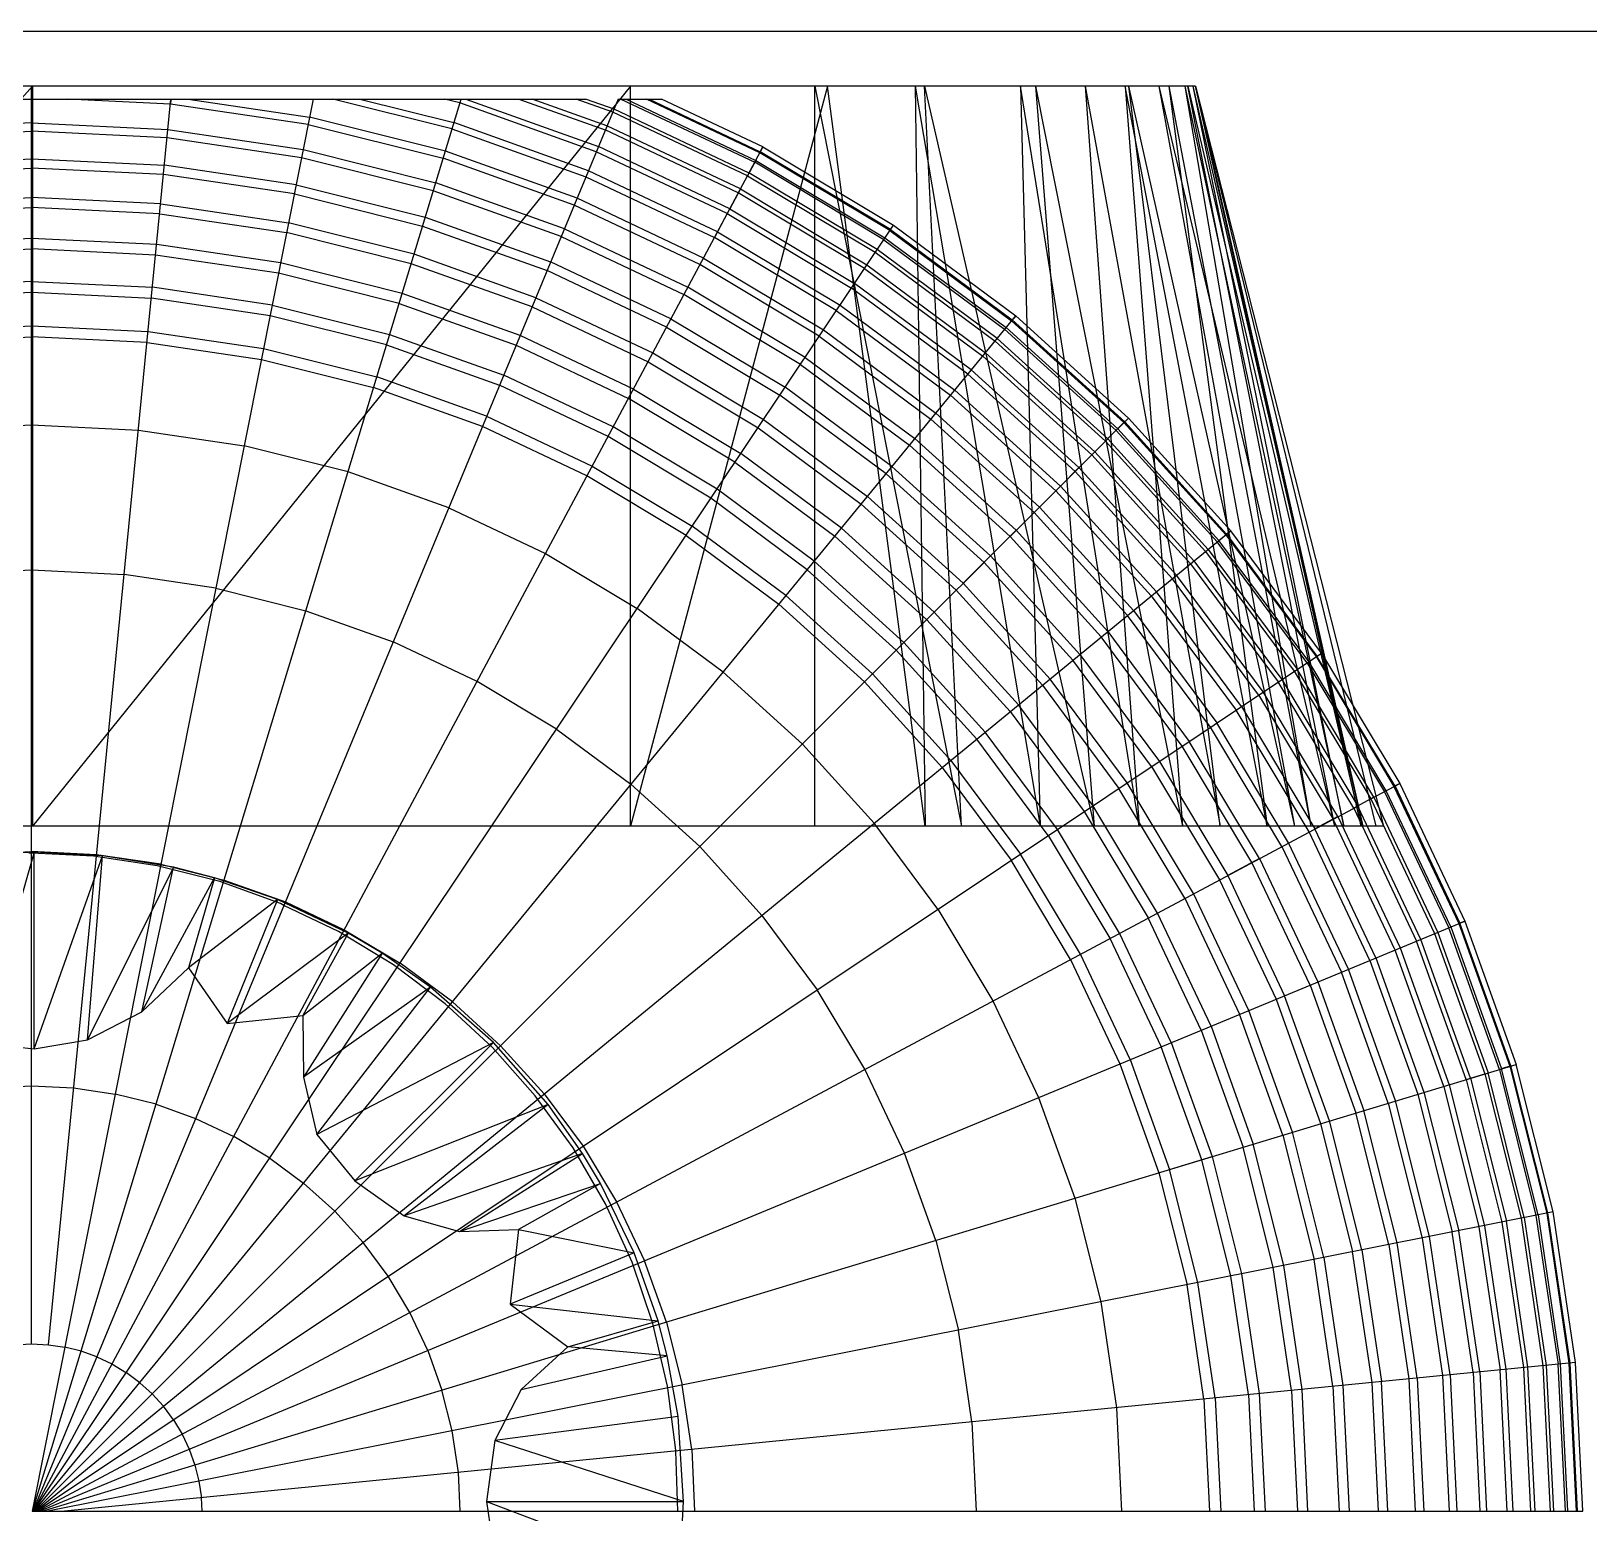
# Model space of a CAD drawing. Header units: inches. Extents: x 0 to 54693, y 0 to 31146.
# Drawn here: x 50960.3 to 51080.2, y 9729.2 to 9843.4 of the extents above; entities that cross this region are included whole.
import ezdxf

# ---------------------------------------------------------------- set-up
doc = ezdxf.new("R2010")
doc.units = ezdxf.units.IN
doc.header["$MEASUREMENT"] = 0
doc.layers.add('Added', color=3, linetype='Continuous')

msp = doc.modelspace()

# ---------------------------------------------------------------- linework, layer by layer
at = {"layer": 'Added', "linetype": 'Continuous', "lineweight": -2, "ltscale": 0.18}
for p, q in [((50653.23, 9843.35), (51253.23, 9843.35)), ((51049.93, 9839.12), (50871.3, 9839.12)), ((50909.7, 9782.12), (50960.39, 9839.12)), ((50917.62, 9838.12), (51003.03, 9838.12)), ((50960.33, 9742.26), (50960.33, 9839.12)), ((50982.01, 9838.12), (50960.38, 9729.37)), ((50960.39, 9839.12), (50960.39, 9782.12)), ((51006.43, 9839.12), (50960.39, 9782.12)), ((50960.4, 9729.37), (50993.39, 9838.12)), ((51005.48, 9838.12), (50960.43, 9729.37)), ((50961.62, 9742.19), (50971.06, 9838.12)), ((50971.02, 9837.73), (50963.1, 9838.12)), ((50971.06, 9838.12), (50971.02, 9837.73)), ((50972.38, 9838.12), (50981.73, 9836.73)), ((50992.69, 9835.82), (50983.51, 9838.12)), ((50985.6, 9838.12), (50992.84, 9836.31)), ((50993.3, 9837.82), (50992.12, 9838.12)), ((50993.75, 9838.12), (51003.96, 9834.46)), ((50997.83, 9838.12), (51004.49, 9835.74)), ((51004.62, 9836.05), (50998.85, 9838.12)), ((51005.06, 9837.12), (51002.26, 9838.12)), ((51003.03, 9838.12), (51005.16, 9837.36)), ((51005.48, 9838.12), (51008.83, 9838.12)), ((51005.69, 9838.12), (51015.99, 9833.25)), ((51006.09, 9838.12), (51016.07, 9833.4)), ((51021.6, 9839.12), (51006.43, 9782.12)), ((51006.43, 9782.12), (51006.43, 9839.12)), ((51016.38, 9833.99), (51007.66, 9838.12)), ((51007.86, 9838.12), (51016.42, 9834.07)), ((51016.62, 9834.44), (51008.83, 9838.12)), ((51020.61, 9782.12), (51020.61, 9839.12)), ((51020.61, 9839.12), (51031.91, 9782.12)), ((51029.12, 9782.12), (51021.6, 9839.12)), ((51028.35, 9839.12), (51029.12, 9782.12)), ((51028.35, 9839.12), (51037.96, 9782.12)), ((51031.91, 9782.12), (51029.07, 9839.12)), ((51029.07, 9839.12), (51042.11, 9782.12)), ((51045.58, 9782.12), (51036.46, 9839.12)), ((51036.46, 9839.12), (51037.96, 9782.12)), ((51037.61, 9839.12), (51042.11, 9782.12)), ((51037.61, 9839.12), (51048.92, 9782.12)), ((51041.42, 9839.12), (51045.58, 9782.12)), ((51041.42, 9839.12), (51051.81, 9782.12)), ((51055.44, 9782.12), (51044.51, 9839.12)), ((51044.51, 9839.12), (51048.92, 9782.12)), ((51057.58, 9782.12), (51044.8, 9839.12)), ((51051.81, 9782.12), (51044.8, 9839.12)), ((51060.64, 9782.12), (51047.13, 9839.12)), ((51057.58, 9782.12), (51047.13, 9839.12)), ((51047.86, 9839.12), (51055.44, 9782.12)), ((51047.86, 9839.12), (51058.79, 9782.12)), ((51049.1, 9839.12), (51061.33, 9782.12)), ((51049.1, 9839.12), (51058.79, 9782.12)), ((51049.34, 9839.12), (51062.68, 9782.12)), ((51060.64, 9782.12), (51049.34, 9839.12)), ((51061.33, 9782.12), (51049.75, 9839.12)), ((51062.8, 9782.12), (51049.75, 9839.12)), ((51049.93, 9839.12), (51064.39, 9782.12)), ((51062.68, 9782.12), (51049.93, 9839.12)), ((51049.93, 9839.12), (51062.8, 9782.12)), ((51049.93, 9839.12), (51063.8, 9782.12)), ((50981.62, 9836.16), (50971.02, 9837.73)), ((51003.8, 9834.07), (50993.3, 9837.82)), ((51015.43, 9832.21), (51005.06, 9837.12)), ((51005.16, 9837.36), (51015.55, 9832.44)), ((50960.33, 9836.3), (50949.82, 9835.78)), ((50949.89, 9835.13), (50960.33, 9835.64)), ((50960.33, 9836.3), (50970.83, 9835.78)), ((50970.77, 9835.13), (50960.33, 9835.64)), ((50970.83, 9835.78), (50981.24, 9834.24)), ((50981.62, 9836.16), (50992.01, 9833.56)), ((50992.18, 9834.12), (50981.73, 9836.73)), ((50992.69, 9835.82), (51003, 9832.13)), ((51003.19, 9832.6), (50992.84, 9836.31)), ((51014.73, 9830.89), (51004.49, 9835.74)), ((51014.89, 9831.2), (51004.62, 9836.05)), ((51016.62, 9834.44), (50960.46, 9729.37)), ((50981.11, 9833.6), (50970.77, 9835.13)), ((51014.08, 9829.68), (51003.96, 9834.46)), ((51016.42, 9834.07), (51016.62, 9834.44)), ((51016.62, 9834.44), (51026.67, 9828.41)), ((50950.09, 9833.02), (50960.33, 9833.52)), ((50960.33, 9833.52), (50970.56, 9833.02)), ((50991.25, 9831.06), (50981.11, 9833.6)), ((50981.24, 9834.24), (50991.44, 9831.68)), ((51002.09, 9829.95), (50992.01, 9833.56)), ((51002.32, 9830.49), (50992.18, 9834.12)), ((51013.88, 9829.3), (51003.8, 9834.07)), ((51016.07, 9833.4), (51015.43, 9832.21)), ((51025.93, 9827.29), (51015.99, 9833.25)), ((51016.07, 9833.4), (51026.02, 9827.44)), ((51026.39, 9827.99), (51016.38, 9833.99)), ((51026.44, 9828.07), (51016.42, 9834.07)), ((50950.16, 9832.31), (50960.33, 9832.81)), ((50970.49, 9832.31), (50960.33, 9832.81)), ((50980.56, 9830.82), (50970.49, 9832.31)), ((50980.7, 9831.52), (50970.56, 9833.02)), ((51003, 9832.13), (51012.89, 9827.45)), ((51013.13, 9827.9), (51003.19, 9832.6)), ((51015.43, 9832.21), (51025.27, 9826.32)), ((51025.42, 9826.53), (51015.55, 9832.44)), ((50980.56, 9830.82), (50990.43, 9828.34)), ((50980.7, 9831.52), (50990.63, 9829.03)), ((51001.09, 9827.53), (50991.25, 9831.06)), ((51001.34, 9828.14), (50991.44, 9831.68)), ((51014.89, 9831.2), (51014.08, 9829.68)), ((51024.44, 9825.07), (51014.73, 9830.89)), ((51014.89, 9831.2), (51024.63, 9825.36)), ((50950.39, 9830.06), (50960.33, 9830.54)), ((50950.46, 9829.29), (50960.33, 9829.78)), ((50970.27, 9830.06), (50960.33, 9830.54)), ((50970.19, 9829.29), (50960.33, 9829.78)), ((50970.27, 9830.06), (50980.11, 9828.6)), ((51011.77, 9825.37), (51002.09, 9829.95)), ((51012.05, 9825.88), (51002.32, 9830.49)), ((51014.08, 9829.68), (51023.68, 9823.93)), ((50960.49, 9729.37), (51026.67, 9828.41)), ((50970.19, 9829.29), (50979.96, 9827.84)), ((50989.77, 9826.18), (50980.11, 9828.6)), ((50990.63, 9829.03), (51000.28, 9825.58)), ((51013.88, 9829.3), (51012.89, 9827.45)), ((51013.88, 9829.3), (51023.44, 9823.57)), ((51026.67, 9828.41), (51036.09, 9821.43)), ((50960.33, 9827.39), (50950.7, 9826.91)), ((50969.96, 9826.91), (50960.33, 9827.39)), ((50989.55, 9825.44), (50979.96, 9827.84)), ((50990.43, 9828.34), (51000.01, 9824.91)), ((51001.09, 9827.53), (51010.54, 9823.06)), ((51001.34, 9828.14), (51010.85, 9823.64)), ((51022.27, 9821.83), (51012.89, 9827.45)), ((51013.13, 9827.9), (51022.56, 9822.25)), ((51025.93, 9827.29), (51035.23, 9820.39)), ((51026.02, 9827.44), (51035.34, 9820.52)), ((51026.39, 9827.99), (51035.77, 9821.04)), ((51026.44, 9828.07), (51035.82, 9821.11)), ((50950.78, 9826.11), (50960.33, 9826.58)), ((50969.88, 9826.11), (50960.33, 9826.58)), ((50979.34, 9824.71), (50969.88, 9826.11)), ((50979.5, 9825.5), (50969.96, 9826.91)), ((50999.14, 9822.82), (50989.77, 9826.18)), ((51025.27, 9826.32), (51034.49, 9819.48)), ((51034.65, 9819.68), (51025.42, 9826.53)), ((50988.85, 9823.16), (50979.5, 9825.5)), ((50998.85, 9822.11), (50989.55, 9825.44)), ((51009.21, 9820.56), (51000.01, 9824.91)), ((51009.54, 9821.2), (51000.28, 9825.58)), ((51020.96, 9819.86), (51011.77, 9825.37)), ((51012.05, 9825.88), (51021.29, 9820.35)), ((51024.44, 9825.07), (51033.54, 9818.33)), ((51024.63, 9825.36), (51033.76, 9818.59)), ((50960.33, 9824.08), (50951.02, 9823.63)), ((50960.33, 9824.08), (50969.64, 9823.63)), ((50978.85, 9822.26), (50969.64, 9823.63)), ((50988.62, 9822.38), (50979.34, 9824.71)), ((51019.87, 9818.23), (51010.85, 9823.64)), ((51032.66, 9817.26), (51023.68, 9823.93)), ((50951.1, 9822.79), (50960.33, 9823.24)), ((50960.33, 9823.24), (50969.55, 9822.79)), ((50978.69, 9821.43), (50969.55, 9822.79)), ((50997.93, 9819.91), (50988.85, 9823.16)), ((50999.14, 9822.82), (51008.14, 9818.57)), ((51019.51, 9817.69), (51010.54, 9823.06)), ((51032.39, 9816.93), (51023.44, 9823.57)), ((50960.53, 9729.37), (51036.09, 9821.43)), ((50987.65, 9819.19), (50978.69, 9821.43)), ((50978.85, 9822.26), (50987.89, 9819.99)), ((50988.62, 9822.38), (50997.62, 9819.16)), ((50998.85, 9822.11), (51007.78, 9817.89)), ((51022.27, 9821.83), (51031.06, 9815.31)), ((51022.56, 9822.25), (51031.39, 9815.7)), ((51036.09, 9821.43), (51035.77, 9821.04)), ((51044.77, 9813.56), (51036.09, 9821.43)), ((50951.36, 9820.22), (50960.33, 9820.66)), ((50960.33, 9820.66), (50969.3, 9820.22)), ((50969.3, 9820.22), (50978.19, 9818.9)), ((51009.21, 9820.56), (51017.93, 9815.33)), ((51009.54, 9821.2), (51018.33, 9815.93)), ((51021.29, 9820.35), (51029.93, 9813.93)), ((51043.82, 9812.61), (51035.23, 9820.39)), ((51035.34, 9820.52), (51043.94, 9812.73)), ((51035.77, 9821.04), (51044.41, 9813.21)), ((51035.82, 9821.11), (51044.47, 9813.27)), ((50951.44, 9819.37), (50960.33, 9819.8)), ((50969.22, 9819.37), (50960.33, 9819.8)), ((50969.22, 9819.37), (50978.02, 9818.06)), ((50978.19, 9818.9), (50986.9, 9816.72)), ((50987.65, 9819.19), (50996.35, 9816.08)), ((50987.89, 9819.99), (50996.67, 9816.85)), ((50997.62, 9819.16), (51006.27, 9815.07)), ((51006.65, 9815.78), (50997.93, 9819.91)), ((51020.96, 9819.86), (51029.56, 9813.48)), ((51034.49, 9819.48), (51042.99, 9811.78)), ((51043.17, 9811.96), (51034.65, 9819.68)), ((50978.02, 9818.06), (50986.65, 9815.9)), ((51007.78, 9817.89), (51016.25, 9812.81)), ((51008.14, 9818.57), (51016.68, 9813.45)), ((51019.51, 9817.69), (51027.91, 9811.46)), ((51019.87, 9818.23), (51028.32, 9811.97)), ((51041.93, 9810.72), (51033.54, 9818.33)), ((51033.76, 9818.59), (51042.17, 9810.96)), ((50995.36, 9813.69), (50986.9, 9816.72)), ((51005.09, 9812.87), (50996.67, 9816.85)), ((51032.39, 9816.93), (51040.65, 9809.44)), ((51040.95, 9809.75), (51032.66, 9817.26)), ((50995.03, 9812.9), (50986.65, 9815.9)), ((51004.7, 9812.13), (50996.35, 9816.08)), ((51006.65, 9815.78), (51014.92, 9810.83)), ((51026.11, 9809.27), (51017.93, 9815.33)), ((51026.56, 9809.82), (51018.33, 9815.93)), ((51031.06, 9815.31), (51039.17, 9807.96)), ((51039.53, 9808.32), (51031.39, 9815.7)), ((51014.47, 9810.15), (51006.27, 9815.07)), ((50952.1, 9812.63), (50960.33, 9813.03)), ((50960.33, 9813.03), (50968.55, 9812.63)), ((51003.08, 9809.1), (50995.03, 9812.9)), ((50995.36, 9813.69), (51003.48, 9809.85)), ((51013.09, 9808.08), (51005.09, 9812.87)), ((51016.68, 9813.45), (51024.67, 9807.52)), ((51037.5, 9806.29), (51029.56, 9813.48)), ((51037.91, 9806.7), (51029.93, 9813.93)), ((51041.93, 9810.72), (51044.41, 9813.21)), ((51044.77, 9813.56), (51043.94, 9812.73)), ((51052.25, 9804.56), (51044.41, 9813.21)), ((51044.47, 9813.27), (51044.77, 9813.56)), ((51044.47, 9813.27), (51052.32, 9804.61)), ((51044.77, 9813.56), (51052.64, 9804.88)), ((50968.55, 9812.63), (50976.7, 9811.42)), ((51012.62, 9807.38), (51004.7, 9812.13)), ((51016.25, 9812.81), (51024.18, 9806.93)), ((51036.11, 9804.91), (51028.32, 9811.97)), ((51042.99, 9811.78), (51050.69, 9803.28)), ((51043.17, 9811.96), (51050.89, 9803.44)), ((51051.6, 9804.02), (51043.82, 9812.61)), ((51051.73, 9804.13), (51043.94, 9812.73)), ((50984.69, 9809.42), (50976.7, 9811.42)), ((51022.67, 9805.08), (51014.92, 9810.83)), ((51027.91, 9811.46), (51035.65, 9804.44)), ((51042.17, 9810.96), (51037.91, 9806.7)), ((51049.53, 9802.33), (51041.93, 9810.72)), ((51042.17, 9810.96), (51049.8, 9802.55)), ((50992.44, 9806.64), (50984.69, 9809.42)), ((51003.48, 9809.85), (51011.18, 9805.23)), ((51014.47, 9810.15), (51022.15, 9804.46)), ((51026.11, 9809.27), (51033.65, 9802.44)), ((51034.15, 9802.94), (51026.56, 9809.82)), ((51039.53, 9808.32), (51040.95, 9809.75)), ((51040.65, 9809.44), (51048.14, 9801.18)), ((51040.95, 9809.75), (51048.47, 9801.46)), ((51010.71, 9804.52), (51003.08, 9809.1)), ((51020.57, 9802.53), (51013.09, 9808.08)), ((51039.53, 9808.32), (51046.91, 9800.18)), ((51020.04, 9801.88), (51012.62, 9807.38)), ((51024.18, 9806.93), (51031.5, 9800.29)), ((51024.67, 9807.52), (51032.05, 9800.84)), ((51039.17, 9807.96), (51032.05, 9800.84)), ((51039.17, 9807.96), (51046.52, 9799.86)), ((50992.44, 9806.64), (50999.88, 9803.12)), ((51044.69, 9798.35), (51037.5, 9806.29)), ((51037.91, 9806.7), (51045.14, 9798.73)), ((50960.63, 9729.37), (51052.25, 9804.56)), ((51010.71, 9804.52), (51017.86, 9799.22)), ((51018.4, 9799.88), (51011.18, 9805.23)), ((51022.15, 9804.46), (51029.24, 9798.03)), ((51029.81, 9798.61), (51022.67, 9805.08)), ((51036.11, 9804.91), (51034.15, 9802.94)), ((51042.67, 9796.7), (51035.65, 9804.44)), ((51036.11, 9804.91), (51043.18, 9797.11)), ((51051.73, 9804.13), (51052.32, 9804.61)), ((51052.25, 9804.56), (51052.64, 9804.88)), ((51052.25, 9804.56), (51059.2, 9795.19)), ((51052.64, 9804.88), (51052.32, 9804.61)), ((51052.32, 9804.61), (51059.27, 9795.23)), ((51059.62, 9795.46), (51052.64, 9804.88)), ((51050.69, 9803.28), (51057.52, 9794.06)), ((51050.89, 9803.44), (51057.74, 9794.21)), ((51058.5, 9794.72), (51051.6, 9804.02)), ((51058.64, 9794.81), (51051.73, 9804.13)), ((50999.88, 9803.12), (51006.95, 9798.89)), ((51020.57, 9802.53), (51027.48, 9796.27)), ((51029.81, 9798.61), (51033.65, 9802.44)), ((51033.65, 9802.44), (51040.48, 9794.9)), ((51041.03, 9795.35), (51034.15, 9802.94)), ((51049.53, 9802.33), (51056.28, 9793.23)), ((51049.8, 9802.55), (51056.57, 9793.42)), ((50953.2, 9801.51), (50960.33, 9801.86)), ((50960.33, 9801.86), (50967.46, 9801.51)), ((50974.52, 9800.46), (50967.46, 9801.51)), ((51026.88, 9795.67), (51020.04, 9801.88)), ((51038.73, 9793.46), (51032.05, 9800.84)), ((51054.78, 9792.23), (51048.14, 9801.18)), ((51055.14, 9792.47), (51048.47, 9801.46)), ((51031.5, 9800.29), (50960.58, 9729.37)), ((50974.52, 9800.46), (50981.44, 9798.72)), ((51018.4, 9799.88), (51025.06, 9793.85)), ((51031.5, 9800.29), (51038.14, 9792.98)), ((51046.52, 9799.86), (51053.04, 9791.07)), ((51053.46, 9791.35), (51046.91, 9800.18)), ((50981.44, 9798.72), (50988.16, 9796.32)), ((51013.56, 9793.98), (51006.95, 9798.89)), ((51024.45, 9793.24), (51017.86, 9799.22)), ((51029.81, 9798.61), (51036.29, 9791.46)), ((51045.14, 9798.73), (51051.56, 9790.08)), ((51035.66, 9790.95), (51029.24, 9798.03)), ((51051.07, 9789.75), (51044.69, 9798.35)), ((50994.62, 9793.27), (50988.16, 9796.32)), ((51033.74, 9789.36), (51027.48, 9796.27)), ((51048.9, 9788.3), (51042.67, 9796.7)), ((51043.18, 9797.11), (51049.44, 9788.66)), ((50960.7, 9729.37), (51059.62, 9795.46)), ((51033.09, 9788.83), (51026.88, 9795.67)), ((51046.54, 9786.73), (51040.48, 9794.9)), ((51041.03, 9795.35), (51047.14, 9787.12)), ((51059.2, 9795.19), (51065.2, 9785.18)), ((51065.28, 9785.22), (51059.27, 9795.23)), ((51059.62, 9795.46), (51065.64, 9785.41)), ((51025.06, 9793.85), (51013.33, 9782.12)), ((51019.66, 9788.45), (51013.56, 9793.98)), ((51031.09, 9787.19), (51025.06, 9793.85)), ((51057.52, 9794.06), (51063.42, 9784.22)), ((51063.65, 9784.35), (51057.74, 9794.21)), ((51058.5, 9794.72), (51064.46, 9784.78)), ((51064.61, 9784.86), (51058.64, 9794.81)), ((51000.74, 9789.6), (50994.62, 9793.27)), ((51024.45, 9793.24), (51030.43, 9786.65)), ((51038.14, 9792.98), (51044.02, 9785.04)), ((51044.66, 9785.47), (51038.73, 9793.46)), ((51060.89, 9782.87), (51055.14, 9792.47)), ((51062.1, 9783.52), (51056.28, 9793.23)), ((51056.57, 9793.42), (51062.41, 9783.68)), ((51042.03, 9783.71), (51036.29, 9791.46)), ((51053.46, 9791.35), (51059.11, 9781.92)), ((51054.78, 9792.23), (51060.51, 9782.67)), ((51035.66, 9790.95), (51041.36, 9783.26)), ((51057.09, 9780.84), (51051.56, 9790.08)), ((51058.66, 9781.68), (51053.04, 9791.07)), ((51000.74, 9789.6), (51006.47, 9785.35)), ((51039.29, 9781.88), (51033.74, 9789.36)), ((51056.58, 9780.57), (51051.07, 9789.75)), ((51019.66, 9788.45), (51025.19, 9782.35)), ((51038.59, 9781.41), (51033.09, 9788.83)), ((51054.27, 9779.33), (51048.9, 9788.3)), ((51054.85, 9779.64), (51049.44, 9788.66)), ((51030.43, 9786.65), (51035.73, 9779.5)), ((51031.09, 9787.19), (51036.44, 9779.98)), ((51046.54, 9786.73), (51051.77, 9778)), ((51047.14, 9787.12), (51052.4, 9778.33)), ((51011.76, 9780.55), (51006.47, 9785.35)), ((51049.78, 9776.93), (51044.66, 9785.47)), ((51063.42, 9784.22), (51065.64, 9785.41)), ((51065.64, 9785.41), (51065.2, 9785.18)), ((51065.64, 9785.41), (51070.66, 9774.82)), ((51049.1, 9776.57), (51044.02, 9785.04)), ((51063.65, 9784.35), (51062.1, 9783.52)), ((51063.42, 9784.22), (51068.33, 9773.85)), ((51063.65, 9784.35), (51068.57, 9773.95)), ((51064.46, 9784.78), (51069.41, 9774.3)), ((51069.57, 9774.37), (51064.61, 9784.86)), ((51065.2, 9785.18), (51070.19, 9774.63)), ((51065.28, 9785.22), (51070.27, 9774.66)), ((50960.8, 9729.37), (51062.41, 9783.68)), ((51041.36, 9783.26), (51046.28, 9775.06)), ((51046.99, 9775.44), (51042.03, 9783.71)), ((51060.89, 9782.87), (51059.11, 9781.92)), ((51060.89, 9782.87), (51065.67, 9772.75)), ((51062.1, 9783.52), (51066.94, 9773.28)), ((51067.26, 9773.41), (51062.41, 9783.68)), ((51064.39, 9782.12), (50857.35, 9782.12)), ((51030.1, 9775.74), (51025.19, 9782.35)), ((51044.08, 9773.89), (51039.29, 9781.88)), ((51063.34, 9771.79), (51058.66, 9781.68)), ((51063.81, 9771.98), (51059.11, 9781.92)), ((51065.28, 9772.59), (51060.51, 9782.67)), ((51064.39, 9782.12), (51063.8, 9782.12)), ((51011.76, 9780.55), (50996.43, 9765.22)), ((51016.55, 9775.26), (51011.76, 9780.55)), ((51038.59, 9781.41), (51043.34, 9773.49)), ((51056.58, 9780.57), (51061.16, 9770.88)), ((51061.7, 9771.11), (51057.09, 9780.84)), ((50960.52, 9780.13), (50954.65, 9779.78)), ((50955.32, 9779.93), (50960.33, 9780.18)), ((50960.52, 9780.13), (50956.34, 9765.45)), ((50960.33, 9780.05), (50960.13, 9780.06)), ((50965.33, 9779.93), (50960.33, 9780.18)), ((50965.09, 9779.82), (50960.33, 9780.05)), ((50965.8, 9779.85), (50960.52, 9780.13)), ((50960.52, 9764.97), (50960.52, 9780.13)), ((50960.52, 9764.97), (50965.8, 9779.85)), ((50964.63, 9765.67), (50965.8, 9779.85)), ((50970, 9779.08), (50965.09, 9779.82)), ((50970.29, 9779.19), (50965.33, 9779.93)), ((50971.25, 9778.96), (50965.8, 9779.85)), ((51040.3, 9771.87), (51035.73, 9779.5)), ((51041.06, 9772.27), (51036.44, 9779.98)), ((51054.85, 9779.64), (51052.4, 9778.33)), ((51058.74, 9769.88), (51054.27, 9779.33)), ((51054.85, 9779.64), (51059.35, 9770.13)), ((50971.25, 9778.96), (50964.63, 9765.67)), ((50968.81, 9767.84), (50971.25, 9778.96)), ((50968.81, 9767.84), (50974.42, 9778.16)), ((50974.81, 9777.86), (50970, 9779.08)), ((50970.29, 9779.19), (50975.15, 9777.98)), ((50974.42, 9778.16), (50971.25, 9778.96)), ((50974.42, 9778.16), (50972.41, 9771.21)), ((50979.26, 9776.48), (50974.42, 9778.16)), ((51052.4, 9778.33), (51056.78, 9769.07)), ((50979.48, 9776.17), (50974.81, 9777.86)), ((50975.15, 9777.98), (50979.87, 9776.29)), ((51054.03, 9767.93), (51049.78, 9776.93)), ((51051.77, 9778), (51056.12, 9768.8)), ((50979.26, 9776.48), (50972.41, 9771.21)), ((50979.26, 9776.48), (50975.39, 9766.92)), ((50984.71, 9773.89), (50979.26, 9776.48)), ((50979.76, 9776.03), (50979.48, 9776.17)), ((50983.95, 9774.02), (50979.76, 9776.03)), ((50979.87, 9776.29), (50984.4, 9774.15)), ((51030.1, 9775.74), (51034.33, 9768.68)), ((51049.1, 9776.57), (51053.32, 9767.64)), ((50960.93, 9729.37), (51070.66, 9774.82)), ((51016.55, 9775.26), (51020.81, 9769.53)), ((51050.37, 9766.42), (51046.28, 9775.06)), ((51051.12, 9766.73), (51046.99, 9775.44)), ((51070.19, 9774.63), (51074.12, 9763.64)), ((51070.66, 9774.82), (51070.27, 9774.66)), ((51074.2, 9763.66), (51070.27, 9774.66)), ((51070.66, 9774.82), (51074.6, 9763.78)), ((50984.71, 9773.89), (50975.39, 9766.92)), ((50984.71, 9773.89), (50981.21, 9767.55)), ((50988.19, 9771.44), (50983.95, 9774.02)), ((50984.4, 9774.15), (50988.69, 9771.57)), ((50987.32, 9772.34), (50984.71, 9773.89)), ((51043.34, 9773.49), (51047.29, 9765.14)), ((51048.06, 9765.46), (51044.08, 9773.89)), ((51070.76, 9762.62), (51066.94, 9773.28)), ((51071.09, 9762.72), (51067.26, 9773.41)), ((51068.33, 9773.85), (51072.19, 9763.05)), ((51068.57, 9773.95), (51072.44, 9763.13)), ((51073.32, 9763.39), (51069.41, 9774.3)), ((51069.57, 9774.37), (51073.48, 9763.44)), ((50981.21, 9767.55), (50987.32, 9772.34)), ((50987.32, 9772.34), (50981.26, 9762.79)), ((50991.03, 9769.74), (50987.32, 9772.34)), ((51044.9, 9764.15), (51041.06, 9772.27)), ((51069.03, 9762.09), (51065.28, 9772.59)), ((51065.67, 9772.75), (51069.44, 9762.22)), ((50968.81, 9767.84), (50972.41, 9771.21)), ((50972.41, 9771.21), (50975.39, 9766.92)), ((50992.16, 9768.45), (50988.19, 9771.44)), ((50992.72, 9768.59), (50988.69, 9771.57)), ((51040.3, 9771.87), (51044.11, 9763.82)), ((51064.76, 9760.8), (51061.16, 9770.88)), ((51065.32, 9760.97), (51061.7, 9771.11)), ((51063.34, 9771.79), (51067.03, 9761.49)), ((51063.81, 9771.98), (51067.51, 9761.63)), ((50991.03, 9769.74), (50981.26, 9762.79)), ((50982.28, 9758.39), (50991.03, 9769.74)), ((50995.88, 9765.48), (50991.03, 9769.74)), ((51058.74, 9769.88), (51062.26, 9760.04)), ((51059.35, 9770.13), (51062.89, 9760.23)), ((50996.43, 9765.22), (50992.72, 9768.59)), ((51024.48, 9763.41), (51020.81, 9769.53)), ((51034.33, 9768.68), (51037.85, 9761.23)), ((51056.12, 9768.8), (51059.55, 9759.22)), ((51060.24, 9759.43), (51056.78, 9769.07)), ((50964.63, 9765.67), (50968.81, 9767.84)), ((50975.39, 9766.92), (50981.21, 9767.55)), ((50981.21, 9767.55), (50981.26, 9762.79)), ((50992.41, 9768.21), (50992.16, 9768.45)), ((50995.8, 9765.08), (50992.41, 9768.21)), ((51056.65, 9758.34), (51053.32, 9767.64)), ((51057.38, 9758.56), (51054.03, 9767.93)), ((51050.37, 9766.42), (51053.59, 9757.41)), ((51051.12, 9766.73), (51054.36, 9757.65)), ((50956.34, 9765.45), (50960.52, 9764.97)), ((50960.52, 9764.97), (50964.63, 9765.67)), ((50995.88, 9765.48), (50982.28, 9758.39)), ((50995.88, 9765.48), (50985.22, 9754.82)), ((50999.1, 9761.37), (50995.8, 9765.08)), ((51000.09, 9760.69), (50995.88, 9765.48)), ((50999.79, 9761.51), (50996.43, 9765.22)), ((51050.4, 9756.44), (51047.29, 9765.14)), ((51048.06, 9765.46), (51051.2, 9756.69)), ((50961.15, 9729.37), (51074.6, 9763.78)), ((51044.11, 9763.82), (51047.11, 9755.44)), ((51044.9, 9764.15), (51047.93, 9755.69)), ((51074.2, 9763.66), (51073.48, 9763.44)), ((51077.04, 9752.34), (51074.2, 9763.66)), ((51077.45, 9752.42), (51074.6, 9763.78)), ((50981.26, 9762.79), (50982.28, 9758.39)), ((51027.53, 9756.95), (51024.48, 9763.41)), ((51070.76, 9762.62), (51072.19, 9763.05)), ((51070.76, 9762.62), (51073.51, 9751.63)), ((51071.09, 9762.72), (51073.85, 9751.7)), ((51072.19, 9763.05), (51074.98, 9751.93)), ((51075.23, 9751.98), (51072.44, 9763.13)), ((51073.32, 9763.39), (51076.13, 9752.15)), ((51076.3, 9752.19), (51073.48, 9763.44)), ((51074.12, 9763.64), (51076.96, 9752.32)), ((50957.09, 9761.98), (50960.33, 9762.14)), ((50960.33, 9762.14), (50963.56, 9761.98)), ((50963.56, 9761.98), (50966.77, 9761.5)), ((50969.91, 9760.72), (50966.77, 9761.5)), ((51002.01, 9757.35), (50999.1, 9761.37)), ((50999.79, 9761.51), (51002.78, 9757.48)), ((51067.03, 9761.49), (51069.69, 9750.87)), ((51067.51, 9761.63), (51070.19, 9750.97)), ((51069.03, 9762.09), (51071.74, 9751.28)), ((51069.44, 9762.22), (51072.16, 9751.36)), ((50969.91, 9760.72), (50972.96, 9759.62)), ((51000.09, 9760.69), (50985.22, 9754.82)), ((51000.09, 9760.69), (50989, 9752.13)), ((51002.73, 9756.93), (51000.09, 9760.69)), ((51037.85, 9761.23), (51040.63, 9753.48)), ((51065.45, 9750.03), (51062.89, 9760.23)), ((51064.76, 9760.8), (51067.37, 9750.41)), ((51067.94, 9750.53), (51065.32, 9760.97)), ((50972.96, 9759.62), (50975.89, 9758.24)), ((51059.55, 9759.22), (51062.02, 9749.35)), ((51062.72, 9749.49), (51060.24, 9759.43)), ((51064.8, 9749.9), (51062.26, 9760.04)), ((50978.67, 9756.57), (50975.89, 9758.24)), ((50982.28, 9758.39), (50985.22, 9754.82)), ((51056.65, 9758.34), (51059.05, 9748.76)), ((51059.8, 9748.91), (51057.38, 9758.56)), ((50978.67, 9756.57), (50981.27, 9754.64)), ((51002.73, 9756.93), (50989, 9752.13)), ((50993.27, 9750.92), (51002.73, 9756.93)), ((51004.5, 9753.05), (51002.01, 9757.35)), ((51004.12, 9754.61), (51002.73, 9756.93)), ((51002.78, 9757.48), (51005.36, 9753.19)), ((51029.93, 9750.23), (51027.53, 9756.95)), ((51047.93, 9755.69), (51051.2, 9756.69)), ((51051.2, 9756.69), (51053.47, 9747.65)), ((51055.91, 9748.13), (51053.59, 9757.41)), ((51056.71, 9748.29), (51054.36, 9757.65)), ((51047.11, 9755.44), (51049.27, 9746.81)), ((51050.11, 9746.98), (51047.93, 9755.69)), ((51052.64, 9747.48), (51050.4, 9756.44)), ((50983.68, 9752.47), (50981.27, 9754.64)), ((50985.22, 9754.82), (50989, 9752.13)), ((50993.27, 9750.92), (51004.12, 9754.61)), ((51004.12, 9754.61), (50997.81, 9751.07)), ((51006.71, 9749.26), (51004.12, 9754.61)), ((51006.56, 9748.54), (51004.5, 9753.05)), ((51005.36, 9753.19), (51007.5, 9748.66)), ((51040.63, 9753.48), (51042.63, 9745.49)), ((51077.45, 9752.42), (50961.58, 9729.37)), ((50985.85, 9750.07), (50983.68, 9752.47)), ((50989, 9752.13), (50993.27, 9750.92)), ((51075.51, 9740.46), (51073.85, 9751.7)), ((51074.98, 9751.93), (51076.66, 9740.58)), ((51075.23, 9751.98), (51076.92, 9740.6)), ((51076.13, 9752.15), (51077.83, 9740.69)), ((51076.3, 9752.19), (51078, 9740.71)), ((51076.96, 9752.32), (51078.67, 9740.78)), ((51078.76, 9740.78), (51077.04, 9752.34)), ((51079.17, 9740.82), (51077.45, 9752.42)), ((50993.27, 9750.92), (50997.81, 9751.07)), ((50997.81, 9751.07), (50997.18, 9745.31)), ((50997.81, 9751.07), (51006.71, 9749.26)), ((51069.52, 9739.87), (51067.94, 9750.53)), ((51071.29, 9740.05), (51069.69, 9750.87)), ((51071.8, 9740.1), (51070.19, 9750.97)), ((51071.74, 9751.28), (51073.38, 9740.25)), ((51072.16, 9751.36), (51073.8, 9740.3)), ((51073.51, 9751.63), (51075.17, 9740.43)), ((50987.78, 9747.46), (50985.85, 9750.07)), ((51029.93, 9750.23), (51031.67, 9743.31)), ((51063.52, 9739.28), (51062.02, 9749.35)), ((51062.72, 9749.49), (51064.23, 9739.35)), ((51064.8, 9749.9), (51066.34, 9739.56)), ((51066.99, 9739.62), (51065.45, 9750.03)), ((51067.37, 9750.41), (51068.94, 9739.82)), ((51006.71, 9749.26), (50997.18, 9745.31)), ((51008.16, 9743.84), (51006.56, 9748.54)), ((51008.55, 9744.03), (51006.71, 9749.26)), ((51009.19, 9743.94), (51007.5, 9748.66)), ((51057.32, 9738.67), (51055.91, 9748.13)), ((51058.12, 9738.75), (51056.71, 9748.29)), ((51060.5, 9738.99), (51059.05, 9748.76)), ((51059.8, 9748.91), (51061.26, 9739.06)), ((50989.45, 9744.68), (50987.78, 9747.46)), ((51051.43, 9738.09), (51050.11, 9746.98)), ((51054, 9738.35), (51052.64, 9747.48)), ((51053.47, 9747.65), (51054.83, 9738.43)), ((51050.57, 9738.01), (51049.27, 9746.81)), ((50990.83, 9741.76), (50989.45, 9744.68)), ((50997.18, 9745.31), (51008.55, 9744.03)), ((50997.18, 9745.31), (51001.6, 9742.02)), ((51042.63, 9745.49), (51043.84, 9737.34)), ((51001.6, 9742.02), (51008.55, 9744.03)), ((51009.29, 9739), (51008.16, 9743.84)), ((51009.25, 9741.33), (51008.55, 9744.03)), ((51009.19, 9743.94), (51010.4, 9739.08)), ((51032.71, 9736.25), (51031.67, 9743.31)), ((50959.04, 9742.19), (50960.33, 9742.26)), ((50960.33, 9742.26), (50961.62, 9742.19)), ((50961.62, 9742.19), (50962.89, 9742)), ((50964.14, 9741.69), (50962.89, 9742)), ((50965.36, 9741.26), (50964.14, 9741.69)), ((50965.36, 9741.26), (50966.52, 9740.71)), ((50990.83, 9741.76), (50991.92, 9738.7)), ((51001.6, 9742.02), (50998.02, 9738.75)), ((50998.02, 9738.75), (51009.25, 9741.33)), ((51009.25, 9741.33), (51001.6, 9742.02)), ((51010.09, 9736.67), (51009.25, 9741.33)), ((51079.17, 9740.82), (50962.87, 9729.37)), ((50966.52, 9740.71), (50967.63, 9740.04)), ((50968.66, 9739.27), (50967.63, 9740.04)), ((51068.94, 9739.82), (51069.45, 9729.37)), ((51069.52, 9739.87), (51070.04, 9729.37)), ((51071.29, 9740.05), (51071.82, 9729.37)), ((51071.8, 9740.1), (51072.33, 9729.37)), ((51073.91, 9729.37), (51073.38, 9740.25)), ((51073.8, 9740.3), (51074.34, 9729.37)), ((51075.17, 9740.43), (51075.72, 9729.37)), ((51076.06, 9729.37), (51075.51, 9740.46)), ((51076.66, 9740.58), (51077.21, 9729.37)), ((51076.92, 9740.6), (51077.47, 9729.37)), ((51078.39, 9729.37), (51077.83, 9740.69)), ((51078, 9740.71), (51078.56, 9729.37)), ((51078.67, 9740.78), (51079.23, 9729.37)), ((51079.32, 9729.37), (51078.76, 9740.78)), ((51079.73, 9729.37), (51079.17, 9740.82)), ((50969.62, 9738.41), (50968.66, 9739.27)), ((50992.71, 9735.56), (50991.92, 9738.7)), ((50998.02, 9738.75), (50995.98, 9734.81)), ((51009.3, 9738.86), (51009.29, 9739)), ((51009.93, 9734.08), (51009.3, 9738.86)), ((51011.14, 9734.12), (51010.4, 9739.08)), ((51057.32, 9738.67), (51057.77, 9729.37)), ((51058.58, 9729.37), (51058.12, 9738.75)), ((51060.5, 9738.99), (51060.97, 9729.37)), ((51061.26, 9739.06), (51061.74, 9729.37)), ((51064, 9729.37), (51063.52, 9739.28)), ((51064.72, 9729.37), (51064.23, 9739.35)), ((51066.34, 9739.56), (51066.84, 9729.37)), ((51066.99, 9739.62), (51067.49, 9729.37)), ((50969.62, 9738.41), (50970.48, 9737.45)), ((50971.25, 9736.42), (50970.48, 9737.45)), ((51043.84, 9737.34), (51044.23, 9729.37)), ((51050.57, 9738.01), (51051, 9729.37)), ((51051.43, 9738.09), (51051.86, 9729.37)), ((51054, 9738.35), (51054.44, 9729.37)), ((51054.83, 9738.43), (51055.28, 9729.37)), ((50971.25, 9736.42), (50971.91, 9735.31)), ((51010.09, 9736.67), (50995.98, 9734.81)), ((51010.52, 9730.13), (51010.09, 9736.67)), ((51032.71, 9736.25), (51033.05, 9729.37)), ((50971.91, 9735.31), (50972.46, 9734.15)), ((50993.19, 9732.36), (50992.71, 9735.56)), ((50972.46, 9734.15), (50972.9, 9732.93)), ((50995.98, 9734.81), (50995.36, 9730.13)), ((51010.52, 9730.13), (50995.98, 9734.81)), ((51009.93, 9734), (51009.93, 9734.08)), ((51010.07, 9729.37), (51009.93, 9734)), ((51011.14, 9734.12), (51011.37, 9729.37)), ((50972.9, 9732.93), (50973.21, 9731.68)), ((50973.21, 9731.68), (50973.4, 9730.41)), ((50993.33, 9729.37), (50993.19, 9732.36)), ((50973.45, 9729.37), (50973.4, 9730.41)), ((50995.36, 9730.13), (51010.2, 9724.49)), ((50995.36, 9730.13), (51010.52, 9730.13)), ((50995.36, 9730.13), (50995.94, 9726.11)), ((51010.2, 9724.49), (51010.52, 9730.13)), ((50960.38, 9729.37), (51079.73, 9729.37))]:
    msp.add_line(p, q, dxfattribs=at)

doc.saveas('drawing.dxf')
